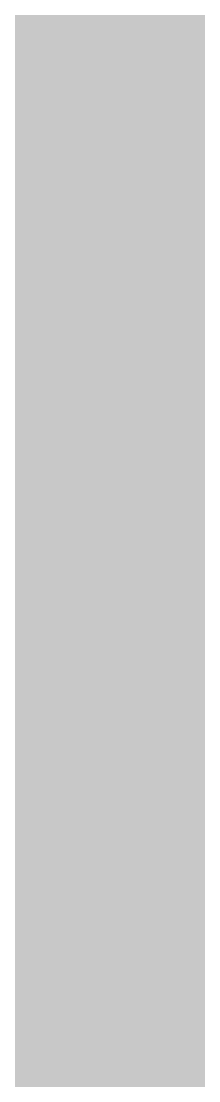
# Model space of a CAD drawing. Header units: millimetres. Extents: x -11 to 223, y -88 to 3.
# Drawn here: x 61.5255 to 61.5581, y -78.7182 to -78.5238 of the extents above; entities that cross this region are included whole.
import ezdxf

# ---------------------------------------------------------------- set-up
doc = ezdxf.new("R2010")
doc.units = ezdxf.units.MM
doc.header["$MEASUREMENT"] = 0
doc.layers.add('Bottom-Layer', color=7, linetype='Continuous', true_color=0x0000ff)
doc.layers.add('Top-Layer', color=7, linetype='Continuous', true_color=0xff0000)

msp = doc.modelspace()

# ---------------------------------------------------------------- hatches: boundary and pattern name
at = {"layer": 'Bottom-Layer'}
msp.add_hatch(color=256, dxfattribs=at).paths.add_polyline_path([(-10.33528, 1.97866), (-0.38039, 1.97866), (-0.84578, 1.72673), (-1.19549, 1.32954), (-1.38645, 0.83599), (-1.39516, 0.30686), (-1.22055, -0.1927), (-0.8841, -0.60119), (-0.42726, -0.8683), (0.09374, -0.96115), (1.79374, -0.96115), (2.31473, -0.8683), (2.77158, -0.60119), (3.10802, -0.1927), (3.28264, 0.30686), (3.27393, 0.83599), (3.08296, 1.32954), (2.73326, 1.72673), (2.26787, 1.97866), (222.62891, 1.97866), (222.62891, -87.47523), (-10.33528, -87.47523)])
at = {"layer": 'Top-Layer'}
msp.add_hatch(color=256, dxfattribs=at).paths.add_polyline_path([(-10.33528, 1.97866), (-0.38039, 1.97866), (-0.84578, 1.72673), (-1.19549, 1.32954), (-1.38645, 0.83599), (-1.39516, 0.30686), (-1.22055, -0.1927), (-0.8841, -0.60119), (-0.42726, -0.8683), (0.09374, -0.96115), (1.79374, -0.96115), (2.31473, -0.8683), (2.77158, -0.60119), (3.10802, -0.1927), (3.28264, 0.30686), (3.27393, 0.83599), (3.08296, 1.32954), (2.73326, 1.72673), (2.26787, 1.97866), (222.62891, 1.97866), (222.62891, -87.47523), (-10.33528, -87.47523)])

# ---------------------------------------------------------------- linework, layer by layer
at = {"layer": 'Bottom-Layer', "const_width": 0.0508}
msp.add_lwpolyline([(61.56198, -62.42527), (61.56198, -79.16632), (61.15508, -79.43993), (60.88367, -79.84832), (60.78898, -80.32943), (60.88541, -80.8102), (61.15829, -81.2176), (61.56618, -81.48975), (62.04712, -81.5853), (62.52807, -81.48975), (62.93596, -81.2176), (63.20884, -80.8102), (63.30526, -80.32943), (63.21058, -79.84832), (62.93917, -79.43993), (62.53227, -79.16632), (62.53227, -62.42527)], dxfattribs=at)
at = {"layer": 'Top-Layer', "const_width": 0.0508}
msp.add_lwpolyline([(47.85594, -75.08509), (52.51446, -79.74361), (52.67185, -79.84877), (52.85751, -79.8857), (59.94006, -79.8857), (60.12571, -79.84877), (60.2831, -79.74361), (62.38801, -77.6387), (62.93506, -77.6387), (63.11414, -77.59072), (63.24522, -77.45963), (63.29321, -77.28056), (63.29321, -76.7335), (65.06862, -74.95809), (67.00758, -74.95809), (71.7931, -79.74361)], dxfattribs=at)

doc.saveas('drawing.dxf')
